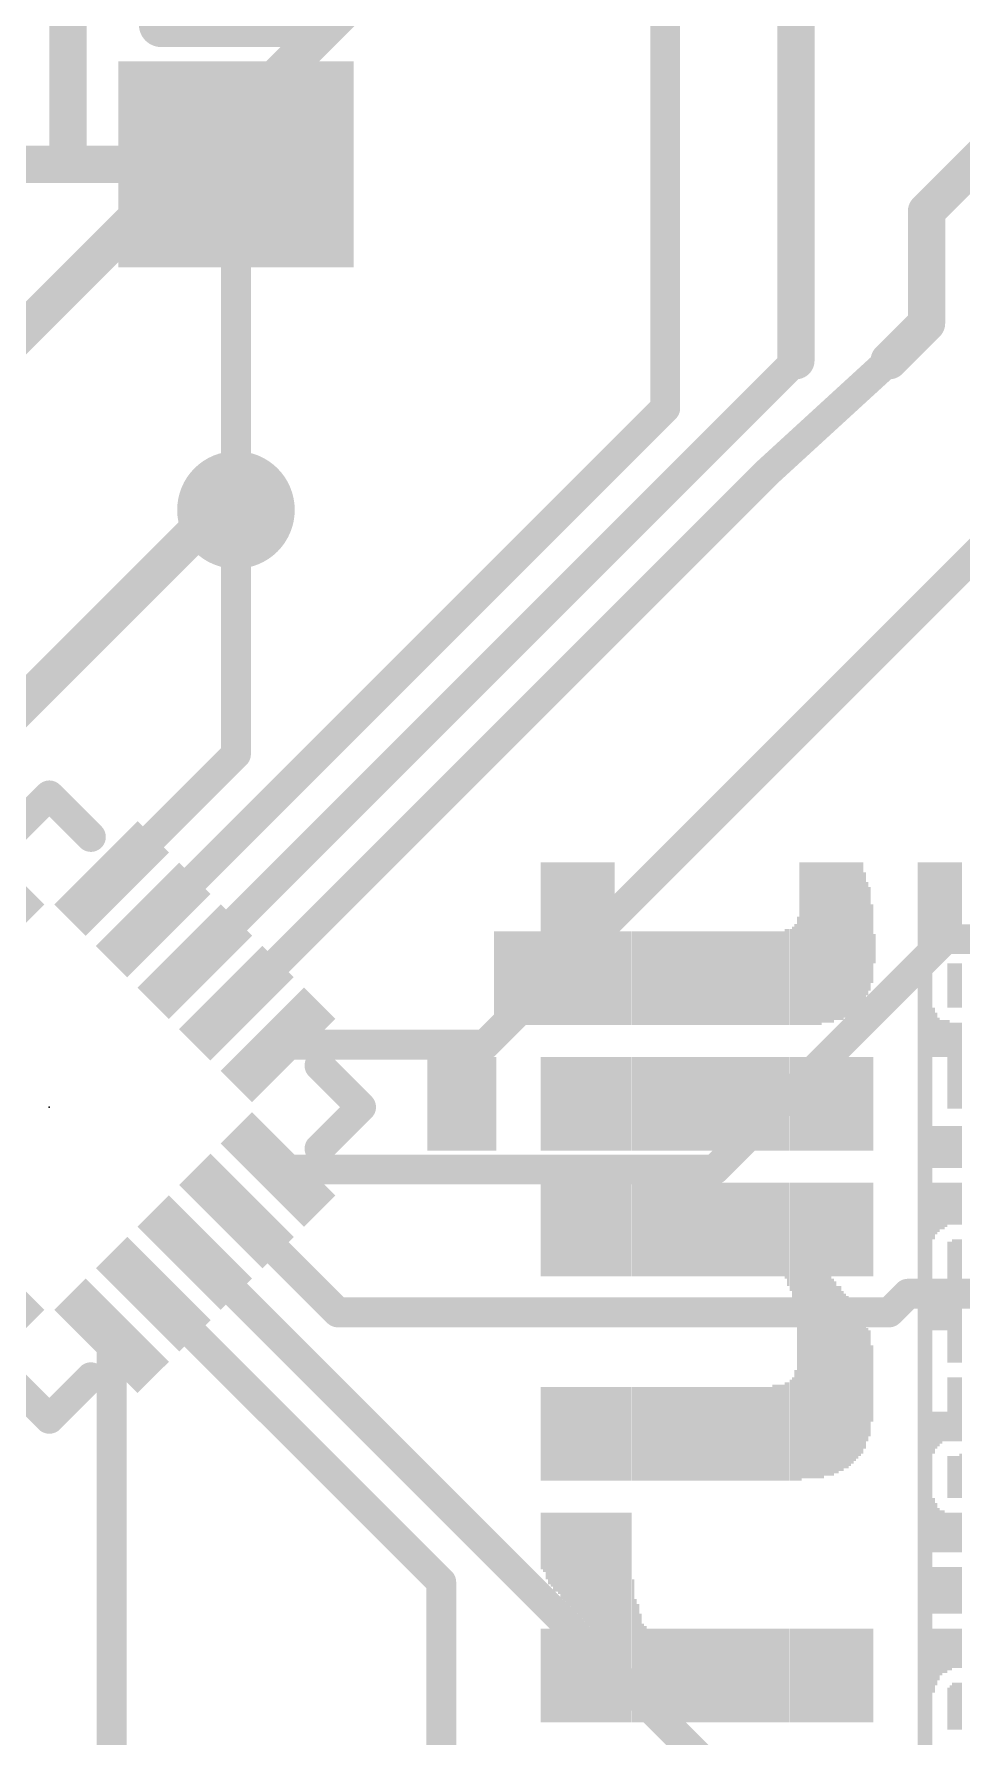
# Model space of a CAD drawing. Extents: x 0 to 68.6, y 0 to 53.3.
# Drawn here: x 7.14 to 13.45, y 22.76 to 34.35 of the extents above; entities that cross this region are included whole.
import ezdxf

# ---------------------------------------------------------------- set-up
doc = ezdxf.new("R2010")
doc.units = 0
for name, color, linetype in [('1', 12, 'CONTINUOUS'), ('16', 132, 'CONTINUOUS'), ('18', 110, 'CONTINUOUS'), ('21', 40, 'CONTINUOUS'), ('23', 53, 'CONTINUOUS'), ('29', 253, 'CONTINUOUS')]:
    doc.layers.add(name, color=color, linetype=linetype)

# ---------------------------------------------------------------- blocks, each defined once
blk = doc.blocks.new('RECT')
blk.add_solid([(-0.5, -0.5), (0.5, -0.5), (-0.5, 0.5), (0.5, 0.5)])
blk = doc.blocks.new('ROUNDV')
at = {"const_width": 0.5}
blk.add_lwpolyline([(0, -0.25, 1), (0, 0.25, 1), (0, -0.25)], format="xyb", dxfattribs=at)

msp = doc.modelspace()

# ---------------------------------------------------------------- linework, layer by layer
at = {"layer": '1'}
for points, const_width in [([(11.43, 31.8077), (11.43, 37.973)], 0.2032), ([(7.366, 37.277), (7.366, 33.467)], 0.254), ([(13.208, 33.147), (16.383, 36.322)], 0.254), ([(12.319, 32.131), (12.319, 35.179)], 0.254), ([(6.223, 33.467), (7.366, 33.467)], 0.254), ([(7.366, 33.467), (8.509, 33.467)], 0.254), ([(8.509, 33.467), (8.509, 31.115)], 0.2032), ([(13.208, 32.385), (13.208, 33.147)], 0.254), ([(12.954, 32.131), (13.208, 32.385)], 0.254), ([(8.2289, 28.0409), (12.319, 32.131)], 0.2032), ([(12.1227, 31.369), (12.954, 32.131)], 0.2032), ([(7.9461, 28.3238), (11.43, 31.8077)], 0.2032), ([(10.2033, 27.4753), (14.605, 31.877)], 0.2032), ([(8.5118, 27.7581), (12.1227, 31.369)], 0.2032), ([(8.509, 31.115), (8.509, 29.4524)], 0.2032), ([(8.509, 29.4524), (7.6633, 28.6066)], 0.2032), ([(11.7677, 26.6267), (13.335, 28.194)], 0.2032), ([(13.335, 28.194), (31.496, 28.194)], 0.2032), ([(8.7946, 27.4753), (10.2033, 27.4753)], 0.2032), ([(8.7946, 26.6267), (11.7677, 26.6267)], 0.2032), ([(8.5118, 26.3439), (9.2017, 25.654)], 0.2032), ([(8.2289, 26.0611), (12.7, 21.59)], 0.2032), ([(7.9461, 25.7782), (9.906, 23.8183)], 0.2032), ([(12.954, 25.654), (13.081, 25.781)], 0.2032), ([(13.081, 25.781), (46.736, 25.781)], 0.2032), ([(9.2017, 25.654), (12.954, 25.654)], 0.2032), ([(7.6633, 25.4954), (7.6633, 21.0387)], 0.2032), ([(9.906, 23.8183), (9.906, 21.59)], 0.2032)]:
    msp.add_lwpolyline(points, dxfattribs=dict(at, const_width=const_width))
for points, const_width in [([(7.366, 33.5305, 1), (7.366, 33.4035)], 0.127), ([(7.3025, 33.467, 1), (7.4295, 33.467)], 0.127), ([(7.366, 33.4035, 1), (7.366, 33.5305)], 0.127), ([(8.5598, 33.467, 1), (8.4582, 33.467)], 0.1016), ([(8.509, 33.4035, 1), (8.509, 33.5305)], 0.127), ([(13.2715, 33.147, 1), (13.1445, 33.147)], 0.127), ([(13.1631, 33.1919, 1), (13.2529, 33.1021)], 0.127), ([(13.1445, 32.385, 1), (13.2715, 32.385)], 0.127), ([(13.2529, 32.3401, 1), (13.1631, 32.4299)], 0.127), ([(12.3549, 32.0951, 1), (12.2831, 32.1669)], 0.1016), ([(12.9091, 32.1759, 1), (12.9989, 32.0861)], 0.127), ([(12.9883, 32.0936, 1), (12.9197, 32.1684)], 0.1016), ([(12.2555, 32.131, 1), (12.3825, 32.131)], 0.127), ([(11.4659, 31.7718, 1), (11.3941, 31.8436)], 0.1016), ([(11.3792, 31.8077, 1), (11.4808, 31.8077)], 0.1016), ([(12.0884, 31.4064, 1), (12.157, 31.3316)], 0.1016), ([(12.1586, 31.3331, 1), (12.0868, 31.4049)], 0.1016), ([(8.5598, 31.115, 1), (8.4582, 31.115)], 0.1016), ([(8.4582, 31.115, 1), (8.5598, 31.115)], 0.1016), ([(8.5449, 29.4165, 1), (8.4731, 29.4883)], 0.1016), ([(8.4582, 29.4524, 1), (8.5598, 29.4524)], 0.1016), ([(7.6273, 28.6426, 1), (7.6992, 28.5707)], 0.1016), ([(7.9102, 28.3597, 1), (7.982, 28.2879)], 0.1016), ([(13.335, 28.2448, 1), (13.335, 28.1432)], 0.1016), ([(13.3709, 28.1581, 1), (13.2991, 28.2299)], 0.1016), ([(8.193, 28.0769, 1), (8.2649, 28.005)], 0.1016), ([(8.4759, 27.794, 1), (8.5477, 27.7222)], 0.1016), ([(8.7946, 27.5261, 1), (8.7946, 27.4245)], 0.1016), ([(10.1673, 27.5112, 1), (10.2392, 27.4393)], 0.1016), ([(10.2033, 27.4245, 1), (10.2033, 27.5261)], 0.1016), ([(8.7946, 26.6775, 1), (8.7946, 26.5759)], 0.1016), ([(11.7318, 26.6627, 1), (11.8037, 26.5908)], 0.1016), ([(11.7677, 26.5759, 1), (11.7677, 26.6775)], 0.1016), ([(8.5477, 26.3798, 1), (8.4759, 26.308)], 0.1016), ([(8.2649, 26.097, 1), (8.193, 26.0251)], 0.1016), ([(7.982, 25.8141, 1), (7.9102, 25.7423)], 0.1016), ([(13.081, 25.8318, 1), (13.081, 25.7302)], 0.1016), ([(13.1169, 25.7451, 1), (13.0451, 25.8169)], 0.1016), ([(9.2017, 25.7048, 1), (9.2017, 25.6032)], 0.1016), ([(9.1658, 25.6181, 1), (9.2376, 25.6899)], 0.1016), ([(12.9181, 25.6899, 1), (12.9899, 25.6181)], 0.1016), ([(12.954, 25.6032, 1), (12.954, 25.7048)], 0.1016), ([(7.7141, 25.4954, 1), (7.6125, 25.4954)], 0.1016), ([(9.9568, 23.8183, 1), (9.8552, 23.8183)], 0.1016), ([(9.8701, 23.7824, 1), (9.9419, 23.8542)], 0.1016)]:
    msp.add_lwpolyline(points, format="xyb", dxfattribs=dict(at, const_width=const_width))
at = {"layer": '16', "const_width": 0.254}
for points in [[(9.779, 35.052), (6.223, 31.496)], [(8.382, 31.115), (4.191, 26.924)], [(8.509, 31.115), (8.382, 31.115)]]:
    msp.add_lwpolyline(points, dxfattribs=at)
at = {"layer": '16', "const_width": 0.127}
for points in [[(8.382, 31.1785, 1), (8.382, 31.0515)], [(8.4269, 31.0701, 1), (8.3371, 31.1599)], [(8.509, 31.0515, 1), (8.509, 31.1785)]]:
    msp.add_lwpolyline(points, format="xyb", dxfattribs=at)
at = {"layer": '21'}
for points, const_width in [([(8.001, 34.417), (9.017, 34.417)], 0.3048), ([(6.9562, 28.8895), (7.239, 29.1723)], 0.2032), ([(7.239, 29.1723), (7.5218, 28.8895)], 0.2032), ([(9.0775, 27.3338), (9.3603, 27.051)], 0.2032), ([(9.3603, 27.051), (9.0775, 26.7682)], 0.2032), ([(7.239, 24.9297), (6.9562, 25.2125)], 0.2032), ([(7.5218, 25.2125), (7.239, 24.9297)], 0.2032)]:
    msp.add_lwpolyline(points, dxfattribs=dict(at, const_width=const_width))
for points, const_width in [([(8.001, 34.4932, 1), (8.001, 34.3408)], 0.1524), ([(9.017, 34.3408, 1), (9.017, 34.4932)], 0.1524), ([(7.2749, 29.2082, 1), (7.2031, 29.1364)], 0.1016), ([(7.2749, 29.1364, 1), (7.2031, 29.2082)], 0.1016), ([(7.4859, 28.8536, 1), (7.5578, 28.9254)], 0.1016), ([(9.1134, 27.3698, 1), (9.0416, 27.2979)], 0.1016), ([(9.3962, 27.0151, 1), (9.3244, 27.0869)], 0.1016), ([(9.3244, 27.0151, 1), (9.3962, 27.0869)], 0.1016), ([(9.0416, 26.8041, 1), (9.1134, 26.7322)], 0.1016), ([(7.5578, 25.1766, 1), (7.4859, 25.2484)], 0.1016), ([(7.2031, 24.9656, 1), (7.2749, 24.8938)], 0.1016), ([(7.2031, 24.8938, 1), (7.2749, 24.9656)], 0.1016)]:
    msp.add_lwpolyline(points, format="xyb", dxfattribs=dict(at, const_width=const_width))
at = {"layer": '23'}
msp.add_point((7.239, 27.051), dxfattribs=at)

# ---------------------------------------------------------------- block references
at = {"layer": '1'}
for p, xscale, yscale, rotation in [((8.509, 33.467), 1.3, 1.5, 90), ((7.6633, 28.6066), 0.7, 0.2, 45), ((7.9461, 28.3238), 0.7, 0.2, 45), ((8.2289, 28.0409), 0.7, 0.2, 45), ((8.5118, 27.7581), 0.7, 0.2, 45), ((8.7946, 27.4753), 0.7, 0.2, 45), ((8.7946, 26.6267), 0.7, 0.2, 135), ((8.5118, 26.3439), 0.7, 0.2, 135), ((8.2289, 26.0611), 0.7, 0.2, 135), ((7.9461, 25.7782), 0.7, 0.2, 135), ((7.6633, 25.4954), 0.7, 0.2, 135)]:
    msp.add_blockref('RECT', p, dxfattribs=dict(at, xscale=xscale, yscale=yscale, rotation=rotation))
at = {"layer": '18', "xscale": 0.8001, "yscale": 0.8001}
msp.add_blockref('ROUNDV', (8.509, 31.115), dxfattribs=at)
msp.add_blockref('ROUNDV', (8.509, 31.115), dxfattribs=at)
at = {"layer": '21', "rotation": 90}
for p, xscale, yscale in [((10.5908, 28.1628), 1.1065, 0.0168), ((10.6075, 28.1628), 1.1065, 0.0167), ((10.6243, 28.1628), 1.1065, 0.0168), ((10.6411, 28.1628), 1.1065, 0.0168), ((10.6578, 28.1628), 1.1065, 0.0167), ((10.6746, 28.1628), 1.1065, 0.0168), ((10.6913, 28.1628), 1.1065, 0.0167), ((10.7081, 28.1628), 1.1065, 0.0168), ((10.7249, 28.1628), 1.1065, 0.0168), ((10.7416, 28.1628), 1.1065, 0.0167), ((10.7584, 28.1628), 1.1065, 0.0168), ((10.7752, 28.1628), 1.1065, 0.0168), ((10.7919, 28.1628), 1.1065, 0.0167), ((10.8087, 28.1628), 1.1065, 0.0168), ((10.8255, 28.1628), 1.1065, 0.0168), ((10.8422, 28.1628), 1.1065, 0.0167), ((10.859, 28.1628), 1.1065, 0.0168), ((10.8758, 28.1628), 1.1065, 0.0168), ((10.8925, 28.1628), 1.1065, 0.0167), ((10.9093, 28.1628), 1.1065, 0.0168), ((10.9261, 28.1628), 1.1065, 0.0167), ((10.9428, 28.1628), 1.1065, 0.0168), ((10.9596, 28.1628), 1.1065, 0.0168), ((10.9764, 28.1628), 1.1065, 0.0167), ((10.9931, 28.1628), 1.1065, 0.0168), ((11.0099, 28.1628), 1.1065, 0.0168), ((11.0267, 28.1628), 1.1065, 0.0167), ((11.0434, 28.1628), 1.1065, 0.0168), ((11.0602, 28.1628), 1.1065, 0.0168), ((11.077, 28.1628), 1.1065, 0.0167), ((12.351, 28.1628), 1.1065, 0.0168), ((12.3678, 28.1628), 1.1065, 0.0167), ((12.3845, 28.1628), 1.1065, 0.0168), ((12.4013, 28.1628), 1.1065, 0.0168), ((12.4181, 28.1628), 1.1065, 0.0167), ((12.4348, 28.1628), 1.1065, 0.0168), ((12.4516, 28.1628), 1.1065, 0.0168), ((12.4684, 28.1628), 1.1065, 0.0167), ((12.4851, 28.1628), 1.1065, 0.0168), ((12.5019, 28.1712), 1.0897, 0.0168), ((12.5187, 28.1712), 1.0897, 0.0167), ((12.5354, 28.1712), 1.0897, 0.0168), ((12.5522, 28.1712), 1.0897, 0.0168), ((12.569, 28.1712), 1.0897, 0.0167), ((12.5857, 28.1796), 1.0729, 0.0168), ((12.6025, 28.1796), 1.0729, 0.0167), ((12.6192, 28.1796), 1.0729, 0.0168), ((12.636, 28.1796), 1.0729, 0.0168), ((12.6528, 28.1879), 1.0562, 0.0167), ((12.6695, 28.1879), 1.0562, 0.0168), ((12.6863, 28.1963), 1.0394, 0.0168), ((12.7031, 28.2047), 1.0226, 0.0167), ((12.7198, 28.2047), 1.0226, 0.0168), ((12.7366, 28.2131), 1.0059, 0.0168), ((12.7534, 28.2299), 0.9723, 0.0167), ((12.7701, 28.2299), 0.9723, 0.0168), ((12.7869, 28.2131), 0.8717, 0.0167), ((13.1557, 21.717), 13.998, 0.0168), ((13.1725, 21.717), 13.998, 0.0167), ((13.1892, 21.717), 13.998, 0.0168), ((13.206, 21.717), 13.998, 0.0167), ((13.2227, 21.717), 13.998, 0.0168), ((13.2395, 21.717), 13.998, 0.0168), ((13.2563, 28.3723), 0.6874, 0.0167), ((13.273, 28.3891), 0.6538, 0.0168), ((13.2898, 28.4059), 0.6203, 0.0168), ((13.3066, 28.4059), 0.6203, 0.0167), ((13.3233, 28.4143), 0.6035, 0.0168), ((13.3401, 28.4143), 0.6035, 0.0168), ((13.3569, 28.4226), 0.5868, 0.0167), ((13.3736, 28.4226), 0.5868, 0.0168), ((13.3904, 28.4226), 0.5868, 0.0168), ((13.4072, 28.4226), 0.5868, 0.0167), ((13.4239, 28.4226), 0.5868, 0.0168), ((13.4406, 28.4226), 0.5868, 0.0167), ((12.8036, 28.1963), 0.7712, 0.0168), ((12.8204, 28.1963), 0.7041, 0.0168), ((12.8372, 28.1628), 0.5365, 0.0167), ((12.3007, 27.9448), 0.6706, 0.0168), ((12.3175, 27.9532), 0.6874, 0.0168), ((12.3343, 27.9784), 0.7377, 0.0167), ((10.2722, 27.9281), 0.6371, 0.0167), ((10.289, 27.9281), 0.6371, 0.0168), ((10.3058, 27.9281), 0.6371, 0.0168), ((10.3225, 27.9281), 0.6371, 0.0167), ((10.3393, 27.9281), 0.6371, 0.0168), ((10.3561, 27.9281), 0.6371, 0.0168), ((10.3728, 27.9281), 0.6371, 0.0167), ((10.3896, 27.9281), 0.6371, 0.0168), ((10.4064, 27.9281), 0.6371, 0.0168), ((10.4231, 27.9281), 0.6371, 0.0167), ((10.4399, 27.9281), 0.6371, 0.0168), ((10.4567, 27.9281), 0.6371, 0.0168), ((10.4734, 27.9281), 0.6371, 0.0167), ((10.4902, 27.9281), 0.6371, 0.0168), ((10.5069, 27.9281), 0.6371, 0.0167), ((10.5237, 27.9281), 0.6371, 0.0168), ((10.5405, 27.9281), 0.6371, 0.0168), ((10.5572, 27.9281), 0.6371, 0.0167), ((10.574, 27.9281), 0.6371, 0.0168), ((11.0937, 27.9281), 0.6371, 0.0168), ((11.1105, 27.9281), 0.6371, 0.0167), ((11.1272, 27.9281), 0.6371, 0.0168), ((11.144, 27.9281), 0.6371, 0.0168), ((11.1608, 27.9281), 0.6371, 0.0167), ((11.1775, 27.9281), 0.6371, 0.0168), ((11.1943, 27.9281), 0.6371, 0.0168), ((11.2111, 27.9281), 0.6371, 0.0167), ((11.2278, 27.9281), 0.6371, 0.0168), ((11.2446, 27.9281), 0.6371, 0.0168), ((11.2614, 27.9281), 0.6371, 0.0167), ((11.2781, 27.9281), 0.6371, 0.0168), ((11.2949, 27.9281), 0.6371, 0.0168), ((11.3117, 27.9281), 0.6371, 0.0167), ((11.3284, 27.9281), 0.6371, 0.0168), ((11.3452, 27.9281), 0.6371, 0.0167), ((11.3619, 27.9281), 0.6371, 0.0168), ((11.3787, 27.9281), 0.6371, 0.0168), ((11.3955, 27.9281), 0.6371, 0.0167), ((11.4122, 27.9281), 0.6371, 0.0168), ((11.429, 27.9281), 0.6371, 0.0168), ((11.4458, 27.9281), 0.6371, 0.0167), ((11.4625, 27.9281), 0.6371, 0.0168), ((11.4793, 27.9281), 0.6371, 0.0168), ((11.4961, 27.9281), 0.6371, 0.0167), ((11.5128, 27.9281), 0.6371, 0.0168), ((11.5296, 27.9281), 0.6371, 0.0167), ((11.5463, 27.9281), 0.6371, 0.0168), ((11.5631, 27.9281), 0.6371, 0.0168), ((11.5799, 27.9281), 0.6371, 0.0167), ((11.5966, 27.9281), 0.6371, 0.0168), ((11.6134, 27.9281), 0.6371, 0.0168), ((11.6302, 27.9281), 0.6371, 0.0167), ((11.6469, 27.9281), 0.6371, 0.0168), ((11.6637, 27.9281), 0.6371, 0.0168), ((11.6805, 27.9281), 0.6371, 0.0167), ((11.6972, 27.9281), 0.6371, 0.0168), ((11.714, 27.9281), 0.6371, 0.0168), ((11.7308, 27.9281), 0.6371, 0.0167), ((11.7475, 27.9281), 0.6371, 0.0168), ((11.7643, 27.9281), 0.6371, 0.0167), ((11.781, 27.9281), 0.6371, 0.0168), ((11.7978, 27.9281), 0.6371, 0.0168), ((11.8146, 27.9281), 0.6371, 0.0167), ((11.8313, 27.9281), 0.6371, 0.0168), ((11.8481, 27.9281), 0.6371, 0.0168), ((11.8649, 27.9281), 0.6371, 0.0167), ((11.8816, 27.9281), 0.6371, 0.0168), ((11.8984, 27.9281), 0.6371, 0.0168), ((11.9152, 27.9281), 0.6371, 0.0167), ((11.9319, 27.9281), 0.6371, 0.0168), ((11.9487, 27.9281), 0.6371, 0.0167), ((11.9654, 27.9281), 0.6371, 0.0168), ((11.9822, 27.9281), 0.6371, 0.0168), ((11.999, 27.9281), 0.6371, 0.0167), ((12.0157, 27.9281), 0.6371, 0.0168), ((12.0325, 27.9281), 0.6371, 0.0168), ((12.0493, 27.9281), 0.6371, 0.0167), ((12.066, 27.9281), 0.6371, 0.0168), ((12.0828, 27.9281), 0.6371, 0.0168), ((12.0996, 27.9281), 0.6371, 0.0167), ((12.1163, 27.9281), 0.6371, 0.0168), ((12.1331, 27.9281), 0.6371, 0.0168), ((12.1499, 27.9281), 0.6371, 0.0167), ((12.1666, 27.9281), 0.6371, 0.0168), ((12.1834, 27.9281), 0.6371, 0.0167), ((12.2001, 27.9281), 0.6371, 0.0168), ((12.2169, 27.9281), 0.6371, 0.0168), ((12.2337, 27.9281), 0.6371, 0.0167), ((12.2504, 27.9364), 0.6538, 0.0168), ((12.2672, 27.9364), 0.6538, 0.0168), ((12.284, 27.9364), 0.6538, 0.0167), ((12.8539, 28.1292), 0.2012, 0.0168), ((13.3569, 27.8778), 0.3017, 0.0167), ((13.3736, 27.8778), 0.3017, 0.0168), ((13.3904, 27.8778), 0.3017, 0.0168), ((13.4072, 27.8778), 0.3017, 0.0167), ((13.4239, 27.8778), 0.3017, 0.0168), ((13.4406, 27.8778), 0.3017, 0.0167), ((13.2563, 27.5593), 0.3353, 0.0167), ((13.273, 27.5425), 0.3018, 0.0168), ((13.2898, 27.5257), 0.2682, 0.0168), ((13.3066, 27.5174), 0.2515, 0.0167), ((13.3233, 27.5174), 0.2515, 0.0168), ((13.3401, 27.5174), 0.2515, 0.0168), ((13.3569, 27.3414), 0.6035, 0.0167), ((13.3736, 27.333), 0.5867, 0.0168), ((13.3904, 27.333), 0.5867, 0.0168), ((13.4072, 27.333), 0.5867, 0.0167), ((13.4239, 27.333), 0.5867, 0.0168), ((13.4406, 27.333), 0.5867, 0.0167), ((9.8197, 27.0731), 0.637, 0.0167), ((9.8364, 27.0731), 0.637, 0.0168), ((9.8532, 27.0731), 0.637, 0.0167), ((9.8699, 27.0731), 0.637, 0.0168), ((9.8867, 27.0731), 0.637, 0.0168), ((9.9035, 27.0731), 0.637, 0.0167), ((9.9202, 27.0731), 0.637, 0.0168), ((9.937, 27.0731), 0.637, 0.0168), ((9.9538, 27.0731), 0.637, 0.0167), ((9.9705, 27.0731), 0.637, 0.0168), ((9.9873, 27.0731), 0.637, 0.0168), ((10.0041, 27.0731), 0.637, 0.0167), ((10.0208, 27.0731), 0.637, 0.0168), ((10.0376, 27.0731), 0.637, 0.0168), ((10.0544, 27.0731), 0.637, 0.0167), ((10.0711, 27.0731), 0.637, 0.0168), ((10.0879, 27.0731), 0.637, 0.0167), ((10.1046, 27.0731), 0.637, 0.0168), ((10.1214, 27.0731), 0.637, 0.0168), ((10.1382, 27.0731), 0.637, 0.0167), ((10.1549, 27.0731), 0.637, 0.0168), ((10.1717, 27.0731), 0.637, 0.0168), ((10.1885, 27.0731), 0.637, 0.0167), ((10.2052, 27.0731), 0.637, 0.0168), ((10.222, 27.0731), 0.637, 0.0168), ((10.2388, 27.0731), 0.637, 0.0167), ((10.2555, 27.0731), 0.637, 0.0168), ((10.2722, 27.0731), 0.637, 0.0167), ((10.5908, 27.0731), 0.637, 0.0168), ((10.6075, 27.0731), 0.637, 0.0167), ((10.6243, 27.0731), 0.637, 0.0168), ((10.6411, 27.0731), 0.637, 0.0168), ((10.6578, 27.0731), 0.637, 0.0167), ((10.6746, 27.0731), 0.637, 0.0168), ((10.6913, 27.0731), 0.637, 0.0167), ((10.7081, 27.0731), 0.637, 0.0168), ((10.7249, 27.0731), 0.637, 0.0168), ((10.7416, 27.0731), 0.637, 0.0167), ((10.7584, 27.0731), 0.637, 0.0168), ((10.7752, 27.0731), 0.637, 0.0168), ((10.7919, 27.0731), 0.637, 0.0167), ((10.8087, 27.0731), 0.637, 0.0168), ((10.8255, 27.0731), 0.637, 0.0168), ((10.8422, 27.0731), 0.637, 0.0167), ((10.859, 27.0731), 0.637, 0.0168), ((10.8758, 27.0731), 0.637, 0.0168), ((10.8925, 27.0731), 0.637, 0.0167), ((10.9093, 27.0731), 0.637, 0.0168), ((10.9261, 27.0731), 0.637, 0.0167), ((10.9428, 27.0731), 0.637, 0.0168), ((10.9596, 27.0731), 0.637, 0.0168), ((10.9764, 27.0731), 0.637, 0.0167), ((10.9931, 27.0731), 0.637, 0.0168), ((11.0099, 27.0731), 0.637, 0.0168), ((11.0267, 27.0731), 0.637, 0.0167), ((11.0434, 27.0731), 0.637, 0.0168), ((11.0602, 27.0731), 0.637, 0.0168), ((11.077, 27.0731), 0.637, 0.0167), ((11.0937, 27.0731), 0.637, 0.0168), ((11.1105, 27.0731), 0.637, 0.0167), ((11.1272, 27.0731), 0.637, 0.0168), ((11.144, 27.0731), 0.637, 0.0168), ((11.1608, 27.0731), 0.637, 0.0167), ((11.1775, 27.0731), 0.637, 0.0168), ((11.1943, 27.0731), 0.637, 0.0168), ((11.2111, 27.0731), 0.637, 0.0167), ((11.2278, 27.0731), 0.637, 0.0168), ((11.2446, 27.0731), 0.637, 0.0168), ((11.2614, 27.0731), 0.637, 0.0167), ((11.2781, 27.0731), 0.637, 0.0168), ((11.2949, 27.0731), 0.637, 0.0168), ((11.3117, 27.0731), 0.637, 0.0167), ((11.3284, 27.0731), 0.637, 0.0168), ((11.3452, 27.0731), 0.637, 0.0167), ((11.3619, 27.0731), 0.637, 0.0168), ((11.3787, 27.0731), 0.637, 0.0168), ((11.3955, 27.0731), 0.637, 0.0167), ((11.4122, 27.0731), 0.637, 0.0168), ((11.429, 27.0731), 0.637, 0.0168), ((11.4458, 27.0731), 0.637, 0.0167), ((11.4625, 27.0731), 0.637, 0.0168), ((11.4793, 27.0731), 0.637, 0.0168), ((11.4961, 27.0731), 0.637, 0.0167), ((11.5128, 27.0731), 0.637, 0.0168), ((11.5296, 27.0731), 0.637, 0.0167), ((11.5463, 27.0731), 0.637, 0.0168), ((11.5631, 27.0731), 0.637, 0.0168), ((11.5799, 27.0731), 0.637, 0.0167), ((11.5966, 27.0731), 0.637, 0.0168), ((11.6134, 27.0731), 0.637, 0.0168), ((11.6302, 27.0731), 0.637, 0.0167), ((11.6469, 27.0731), 0.637, 0.0168), ((11.6637, 27.0731), 0.637, 0.0168), ((11.6805, 27.0731), 0.637, 0.0167), ((11.6972, 27.0731), 0.637, 0.0168), ((11.714, 27.0731), 0.637, 0.0168), ((11.7308, 27.0731), 0.637, 0.0167), ((11.7475, 27.0731), 0.637, 0.0168), ((11.7643, 27.0731), 0.637, 0.0167), ((11.781, 27.0731), 0.637, 0.0168), ((11.7978, 27.0731), 0.637, 0.0168), ((11.8146, 27.0731), 0.637, 0.0167), ((11.8313, 27.0731), 0.637, 0.0168), ((11.8481, 27.0731), 0.637, 0.0168), ((11.8649, 27.0731), 0.637, 0.0167), ((11.8816, 27.0731), 0.637, 0.0168), ((11.8984, 27.0731), 0.637, 0.0168), ((11.9152, 27.0731), 0.637, 0.0167), ((11.9319, 27.0731), 0.637, 0.0168), ((11.9487, 27.0731), 0.637, 0.0167), ((11.9654, 27.0731), 0.637, 0.0168), ((11.9822, 27.0731), 0.637, 0.0168), ((11.999, 27.0731), 0.637, 0.0167), ((12.0157, 27.0731), 0.637, 0.0168), ((12.0325, 27.0731), 0.637, 0.0168), ((12.0493, 27.0731), 0.637, 0.0167), ((12.066, 27.0731), 0.637, 0.0168), ((12.0828, 27.0731), 0.637, 0.0168), ((12.0996, 27.0731), 0.637, 0.0167), ((12.1163, 27.0731), 0.637, 0.0168), ((12.1331, 27.0731), 0.637, 0.0168), ((12.1499, 27.0731), 0.637, 0.0167), ((12.1666, 27.0731), 0.637, 0.0168), ((12.1834, 27.0731), 0.637, 0.0167), ((12.2001, 27.0731), 0.637, 0.0168), ((12.2169, 27.0731), 0.637, 0.0168), ((12.2337, 27.0731), 0.637, 0.0167), ((12.2504, 27.0731), 0.637, 0.0168), ((12.2672, 27.0731), 0.637, 0.0168), ((12.284, 27.0731), 0.637, 0.0167), ((12.3007, 27.0731), 0.637, 0.0168), ((12.3175, 27.0731), 0.637, 0.0168), ((12.3343, 27.0731), 0.637, 0.0167), ((12.351, 27.0731), 0.637, 0.0168), ((12.3678, 27.0731), 0.637, 0.0167), ((12.3845, 27.0731), 0.637, 0.0168), ((12.4013, 27.0731), 0.637, 0.0168), ((12.4181, 27.0731), 0.637, 0.0167), ((12.4348, 27.0731), 0.637, 0.0168), ((12.4516, 27.0731), 0.637, 0.0168), ((12.4684, 27.0731), 0.637, 0.0167), ((12.4851, 27.0731), 0.637, 0.0168), ((12.5019, 27.0731), 0.637, 0.0168), ((12.5187, 27.0731), 0.637, 0.0167), ((12.5354, 27.0731), 0.637, 0.0168), ((12.5522, 27.0731), 0.637, 0.0168), ((12.569, 27.0731), 0.637, 0.0167), ((12.5857, 27.0731), 0.637, 0.0168), ((12.6025, 27.0731), 0.637, 0.0167), ((12.6192, 27.0731), 0.637, 0.0168), ((12.636, 27.0731), 0.637, 0.0168), ((12.6528, 27.0731), 0.637, 0.0167), ((12.6695, 27.0731), 0.637, 0.0168), ((12.6863, 27.0731), 0.637, 0.0168), ((12.7031, 27.0731), 0.637, 0.0167), ((12.7198, 27.0731), 0.637, 0.0168), ((12.7366, 27.0731), 0.637, 0.0168), ((12.7534, 27.0731), 0.637, 0.0167), ((12.7701, 27.0731), 0.637, 0.0168), ((12.7869, 27.0731), 0.637, 0.0167), ((12.8036, 27.0731), 0.637, 0.0168), ((12.8204, 27.0731), 0.637, 0.0168), ((12.8372, 27.0731), 0.637, 0.0167), ((13.2563, 26.7797), 0.285, 0.0167), ((13.273, 26.7797), 0.285, 0.0168), ((13.2898, 26.7797), 0.285, 0.0168), ((13.3066, 26.7797), 0.285, 0.0167), ((13.3233, 26.7797), 0.285, 0.0168), ((13.3401, 26.7797), 0.285, 0.0168), ((13.3569, 26.7797), 0.285, 0.0167), ((13.3736, 26.7797), 0.285, 0.0168), ((13.3904, 26.7797), 0.285, 0.0168), ((13.4072, 26.7797), 0.285, 0.0167), ((13.4239, 26.7797), 0.285, 0.0168), ((13.4406, 26.7797), 0.285, 0.0167), ((10.5908, 26.2182), 0.6371, 0.0168), ((10.6075, 26.2182), 0.6371, 0.0167), ((10.6243, 26.2182), 0.6371, 0.0168), ((10.6411, 26.2182), 0.6371, 0.0168), ((10.6578, 26.2182), 0.6371, 0.0167), ((10.6746, 26.2182), 0.6371, 0.0168), ((10.6913, 26.2182), 0.6371, 0.0167), ((10.7081, 26.2182), 0.6371, 0.0168), ((10.7249, 26.2182), 0.6371, 0.0168), ((10.7416, 26.2182), 0.6371, 0.0167), ((10.7584, 26.2182), 0.6371, 0.0168), ((10.7752, 26.2182), 0.6371, 0.0168), ((10.7919, 26.2182), 0.6371, 0.0167), ((10.8087, 26.2182), 0.6371, 0.0168), ((10.8255, 26.2182), 0.6371, 0.0168), ((10.8422, 26.2182), 0.6371, 0.0167), ((10.859, 26.2182), 0.6371, 0.0168), ((10.8758, 26.2182), 0.6371, 0.0168), ((10.8925, 26.2182), 0.6371, 0.0167), ((10.9093, 26.2182), 0.6371, 0.0168), ((10.9261, 26.2182), 0.6371, 0.0167), ((10.9428, 26.2182), 0.6371, 0.0168), ((10.9596, 26.2182), 0.6371, 0.0168), ((10.9764, 26.2182), 0.6371, 0.0167), ((10.9931, 26.2182), 0.6371, 0.0168), ((11.0099, 26.2182), 0.6371, 0.0168), ((11.0267, 26.2182), 0.6371, 0.0167), ((11.0434, 26.2182), 0.6371, 0.0168), ((11.0602, 26.2182), 0.6371, 0.0168), ((11.077, 26.2182), 0.6371, 0.0167), ((11.0937, 26.2182), 0.6371, 0.0168), ((11.1105, 26.2182), 0.6371, 0.0167), ((11.1272, 26.2182), 0.6371, 0.0168), ((11.144, 26.2182), 0.6371, 0.0168), ((11.1608, 26.2182), 0.6371, 0.0167), ((11.1775, 26.2182), 0.6371, 0.0168), ((11.1943, 26.2182), 0.6371, 0.0168), ((11.2111, 26.2182), 0.6371, 0.0167), ((11.2278, 26.2182), 0.6371, 0.0168), ((11.2446, 26.2182), 0.6371, 0.0168), ((11.2614, 26.2182), 0.6371, 0.0167), ((11.2781, 26.2182), 0.6371, 0.0168), ((11.2949, 26.2182), 0.6371, 0.0168), ((11.3117, 26.2182), 0.6371, 0.0167), ((11.3284, 26.2182), 0.6371, 0.0168), ((11.3452, 26.2182), 0.6371, 0.0167), ((11.3619, 26.2182), 0.6371, 0.0168), ((11.3787, 26.2182), 0.6371, 0.0168), ((11.3955, 26.2182), 0.6371, 0.0167), ((11.4122, 26.2182), 0.6371, 0.0168), ((11.429, 26.2182), 0.6371, 0.0168), ((11.4458, 26.2182), 0.6371, 0.0167), ((11.4625, 26.2182), 0.6371, 0.0168), ((11.4793, 26.2182), 0.6371, 0.0168), ((11.4961, 26.2182), 0.6371, 0.0167), ((11.5128, 26.2182), 0.6371, 0.0168), ((11.5296, 26.2182), 0.6371, 0.0167), ((11.5463, 26.2182), 0.6371, 0.0168), ((11.5631, 26.2182), 0.6371, 0.0168), ((11.5799, 26.2182), 0.6371, 0.0167), ((11.5966, 26.2182), 0.6371, 0.0168), ((11.6134, 26.2182), 0.6371, 0.0168), ((11.6302, 26.2182), 0.6371, 0.0167), ((11.6469, 26.2182), 0.6371, 0.0168), ((11.6637, 26.2182), 0.6371, 0.0168), ((11.6805, 26.2182), 0.6371, 0.0167), ((11.6972, 26.2182), 0.6371, 0.0168), ((11.714, 26.2182), 0.6371, 0.0168), ((11.7308, 26.2182), 0.6371, 0.0167), ((11.7475, 26.2182), 0.6371, 0.0168), ((11.7643, 26.2182), 0.6371, 0.0167), ((11.781, 26.2182), 0.6371, 0.0168), ((11.7978, 26.2182), 0.6371, 0.0168), ((11.8146, 26.2182), 0.6371, 0.0167), ((11.8313, 26.2182), 0.6371, 0.0168), ((11.8481, 26.2182), 0.6371, 0.0168), ((11.8649, 26.2182), 0.6371, 0.0167), ((11.8816, 26.2182), 0.6371, 0.0168), ((11.8984, 26.2182), 0.6371, 0.0168), ((11.9152, 26.2182), 0.6371, 0.0167), ((11.9319, 26.2182), 0.6371, 0.0168), ((11.9487, 26.2182), 0.6371, 0.0167), ((11.9654, 26.2182), 0.6371, 0.0168), ((11.9822, 26.2182), 0.6371, 0.0168), ((11.999, 26.2182), 0.6371, 0.0167), ((12.0157, 26.2182), 0.6371, 0.0168), ((12.0325, 26.2182), 0.6371, 0.0168), ((12.0493, 26.2182), 0.6371, 0.0167), ((12.066, 26.2182), 0.6371, 0.0168), ((12.0828, 26.2182), 0.6371, 0.0168), ((12.0996, 26.2182), 0.6371, 0.0167), ((12.1163, 26.2182), 0.6371, 0.0168), ((12.1331, 26.2182), 0.6371, 0.0168), ((12.1499, 26.2182), 0.6371, 0.0167), ((12.1666, 26.2182), 0.6371, 0.0168), ((12.1834, 26.2182), 0.6371, 0.0167), ((12.2001, 26.2182), 0.6371, 0.0168), ((12.2169, 26.2182), 0.6371, 0.0168), ((12.2337, 26.2182), 0.6371, 0.0167), ((12.2504, 26.2098), 0.6538, 0.0168), ((12.2672, 26.1847), 0.7041, 0.0168), ((12.284, 26.1679), 0.7377, 0.0167), ((12.3007, 26.1344), 0.8047, 0.0168), ((12.3175, 26.1008), 0.8718, 0.0168), ((12.3343, 25.5225), 2.0285, 0.0167), ((12.351, 25.5225), 2.0285, 0.0168), ((12.3678, 25.5309), 2.0117, 0.0167), ((12.3845, 25.5309), 2.0117, 0.0168), ((12.4013, 25.5309), 2.0117, 0.0168), ((12.4181, 25.5309), 2.0117, 0.0167), ((12.4348, 25.5309), 2.0117, 0.0168), ((12.4516, 25.5309), 2.0117, 0.0168), ((12.4684, 25.5309), 2.0117, 0.0167), ((12.4851, 25.5309), 2.0117, 0.0168), ((12.5019, 25.5309), 2.0117, 0.0168), ((12.5187, 25.5392), 1.995, 0.0167), ((12.5354, 25.5392), 1.995, 0.0168), ((12.5522, 25.5392), 1.995, 0.0168), ((12.569, 26.2182), 0.6371, 0.0167), ((12.5857, 26.2182), 0.6371, 0.0168), ((12.6025, 26.2182), 0.6371, 0.0167), ((12.6192, 26.2182), 0.6371, 0.0168), ((12.636, 26.2182), 0.6371, 0.0168), ((12.6528, 26.2182), 0.6371, 0.0167), ((12.6695, 26.2182), 0.6371, 0.0168), ((12.6863, 26.2182), 0.6371, 0.0168), ((12.7031, 26.2182), 0.6371, 0.0167), ((12.7198, 26.2182), 0.6371, 0.0168), ((12.7366, 26.2182), 0.6371, 0.0168), ((12.7534, 26.2182), 0.6371, 0.0167), ((12.7701, 26.2182), 0.6371, 0.0168), ((12.7869, 26.2182), 0.6371, 0.0167), ((12.8036, 26.2182), 0.6371, 0.0168), ((12.8204, 26.2182), 0.6371, 0.0168), ((12.8372, 26.2182), 0.6371, 0.0167), ((13.2563, 26.3439), 0.3856, 0.0167), ((13.273, 26.3606), 0.3521, 0.0168), ((13.2898, 26.3691), 0.3353, 0.0168), ((13.3066, 26.3774), 0.3186, 0.0167), ((13.3233, 26.3774), 0.3186, 0.0168), ((13.3401, 26.3858), 0.3018, 0.0168), ((13.3569, 26.3942), 0.285, 0.0167), ((13.3736, 26.3942), 0.285, 0.0168), ((13.3904, 26.3942), 0.285, 0.0168), ((13.4072, 26.3942), 0.285, 0.0167), ((13.4239, 26.3942), 0.285, 0.0168), ((13.4406, 26.3942), 0.285, 0.0167), ((13.3569, 25.9835), 0.3017, 0.0167), ((13.3736, 25.9835), 0.3017, 0.0168), ((13.3904, 25.9919), 0.3185, 0.0168), ((13.4072, 25.9919), 0.3185, 0.0167), ((13.4239, 25.9919), 0.3185, 0.0168), ((13.4406, 25.9919), 0.3185, 0.0167), ((12.569, 25.2123), 1.3412, 0.0167), ((12.5857, 25.2123), 1.3076, 0.0168), ((12.6025, 25.1956), 1.2741, 0.0167), ((12.6192, 25.204), 1.2573, 0.0168), ((12.636, 25.1872), 1.2237, 0.0168), ((12.6528, 25.1872), 1.1903, 0.0167), ((12.6695, 25.1788), 1.1735, 0.0168), ((12.6863, 25.1704), 1.1232, 0.0168), ((13.2563, 25.6314), 0.2012, 0.0167), ((13.273, 25.6314), 0.2012, 0.0168), ((13.2898, 25.6314), 0.2012, 0.0168), ((13.3066, 25.6314), 0.2012, 0.0167), ((13.3233, 25.6314), 0.2012, 0.0168), ((13.3401, 25.6314), 0.2012, 0.0168), ((13.3569, 25.5225), 0.4191, 0.0167), ((13.3736, 25.5225), 0.4191, 0.0168), ((13.3904, 25.5225), 0.4191, 0.0168), ((13.4072, 25.5225), 0.4191, 0.0167), ((13.4239, 25.5225), 0.4191, 0.0168), ((13.4406, 25.5225), 0.4191, 0.0167), ((12.7031, 25.1704), 1.0896, 0.0167), ((12.7198, 25.1704), 1.0562, 0.0168), ((12.7366, 25.1704), 1.0226, 0.0168), ((12.7534, 25.162), 0.9724, 0.0167), ((12.7701, 25.162), 0.9388, 0.0168), ((12.7869, 25.162), 0.8718, 0.0167), ((12.8036, 25.162), 0.7712, 0.0168), ((12.8204, 25.1704), 0.7208, 0.0168), ((12.8372, 25.1704), 0.5197, 0.0167), ((12.1666, 24.8351), 0.6538, 0.0168), ((12.1834, 24.8351), 0.6538, 0.0167), ((12.2001, 24.8351), 0.6538, 0.0168), ((12.2169, 24.8351), 0.6538, 0.0168), ((12.2337, 24.8351), 0.6538, 0.0167), ((12.2504, 24.8435), 0.6706, 0.0168), ((12.2672, 24.8435), 0.6706, 0.0168), ((12.284, 24.8519), 0.6873, 0.0167), ((12.3007, 24.8603), 0.7041, 0.0168), ((12.3175, 24.8854), 0.7544, 0.0168), ((13.3569, 24.9944), 0.4359, 0.0167), ((13.3736, 24.9944), 0.4359, 0.0168), ((13.3904, 24.9944), 0.4359, 0.0168), ((13.4072, 24.9944), 0.4359, 0.0167), ((13.4239, 24.9944), 0.4359, 0.0168), ((13.4406, 24.9944), 0.4359, 0.0167), ((10.5908, 24.8267), 0.637, 0.0168), ((10.6075, 24.8267), 0.637, 0.0167), ((10.6243, 24.8267), 0.637, 0.0168), ((10.6411, 24.8267), 0.637, 0.0168), ((10.6578, 24.8267), 0.637, 0.0167), ((10.6746, 24.8267), 0.637, 0.0168), ((10.6913, 24.8267), 0.637, 0.0167), ((10.7081, 24.8267), 0.637, 0.0168), ((10.7249, 24.8267), 0.637, 0.0168), ((10.7416, 24.8267), 0.637, 0.0167), ((10.7584, 24.8267), 0.637, 0.0168), ((10.7752, 24.8267), 0.637, 0.0168), ((10.7919, 24.8267), 0.637, 0.0167), ((10.8087, 24.8267), 0.637, 0.0168), ((10.8255, 24.8267), 0.637, 0.0168), ((10.8422, 24.8267), 0.637, 0.0167), ((10.859, 24.8267), 0.637, 0.0168), ((10.8758, 24.8267), 0.637, 0.0168), ((10.8925, 24.8267), 0.637, 0.0167), ((10.9093, 24.8267), 0.637, 0.0168), ((10.9261, 24.8267), 0.637, 0.0167), ((10.9428, 24.8267), 0.637, 0.0168), ((10.9596, 24.8267), 0.637, 0.0168), ((10.9764, 24.8267), 0.637, 0.0167), ((10.9931, 24.8267), 0.637, 0.0168), ((11.0099, 24.8267), 0.637, 0.0168), ((11.0267, 24.8267), 0.637, 0.0167), ((11.0434, 24.8267), 0.637, 0.0168), ((11.0602, 24.8267), 0.637, 0.0168), ((11.077, 24.8267), 0.637, 0.0167), ((11.0937, 24.8267), 0.637, 0.0168), ((11.1105, 24.8267), 0.637, 0.0167), ((11.1272, 24.8267), 0.637, 0.0168), ((11.144, 24.8267), 0.637, 0.0168), ((11.1608, 24.8267), 0.637, 0.0167), ((11.1775, 24.8267), 0.637, 0.0168), ((11.1943, 24.8267), 0.637, 0.0168), ((11.2111, 24.8267), 0.637, 0.0167), ((11.2278, 24.8267), 0.637, 0.0168), ((11.2446, 24.8267), 0.637, 0.0168), ((11.2614, 24.8267), 0.637, 0.0167), ((11.2781, 24.8267), 0.637, 0.0168), ((11.2949, 24.8267), 0.637, 0.0168), ((11.3117, 24.8267), 0.637, 0.0167), ((11.3284, 24.8267), 0.637, 0.0168), ((11.3452, 24.8267), 0.637, 0.0167), ((11.3619, 24.8267), 0.637, 0.0168), ((11.3787, 24.8267), 0.637, 0.0168), ((11.3955, 24.8267), 0.637, 0.0167), ((11.4122, 24.8267), 0.637, 0.0168), ((11.429, 24.8267), 0.637, 0.0168), ((11.4458, 24.8267), 0.637, 0.0167), ((11.4625, 24.8267), 0.637, 0.0168), ((11.4793, 24.8267), 0.637, 0.0168), ((11.4961, 24.8267), 0.637, 0.0167), ((11.5128, 24.8267), 0.637, 0.0168), ((11.5296, 24.8267), 0.637, 0.0167), ((11.5463, 24.8267), 0.637, 0.0168), ((11.5631, 24.8267), 0.637, 0.0168), ((11.5799, 24.8267), 0.637, 0.0167), ((11.5966, 24.8267), 0.637, 0.0168), ((11.6134, 24.8267), 0.637, 0.0168), ((11.6302, 24.8267), 0.637, 0.0167), ((11.6469, 24.8267), 0.637, 0.0168), ((11.6637, 24.8267), 0.637, 0.0168), ((11.6805, 24.8267), 0.637, 0.0167), ((11.6972, 24.8267), 0.637, 0.0168), ((11.714, 24.8267), 0.637, 0.0168), ((11.7308, 24.8267), 0.637, 0.0167), ((11.7475, 24.8267), 0.637, 0.0168), ((11.7643, 24.8267), 0.637, 0.0167), ((11.781, 24.8267), 0.637, 0.0168), ((11.7978, 24.8267), 0.637, 0.0168), ((11.8146, 24.8267), 0.637, 0.0167), ((11.8313, 24.8267), 0.637, 0.0168), ((11.8481, 24.8267), 0.637, 0.0168), ((11.8649, 24.8267), 0.637, 0.0167), ((11.8816, 24.8267), 0.637, 0.0168), ((11.8984, 24.8267), 0.637, 0.0168), ((11.9152, 24.8267), 0.637, 0.0167), ((11.9319, 24.8267), 0.637, 0.0168), ((11.9487, 24.8267), 0.637, 0.0167), ((11.9654, 24.8267), 0.637, 0.0168), ((11.9822, 24.8267), 0.637, 0.0168), ((11.999, 24.8267), 0.637, 0.0167), ((12.0157, 24.8267), 0.637, 0.0168), ((12.0325, 24.8267), 0.637, 0.0168), ((12.0493, 24.8267), 0.637, 0.0167), ((12.066, 24.8267), 0.637, 0.0168), ((12.0828, 24.8267), 0.637, 0.0168), ((12.0996, 24.8267), 0.637, 0.0167), ((12.1163, 24.8267), 0.637, 0.0168), ((12.1331, 24.8267), 0.637, 0.0168), ((12.1499, 24.8267), 0.637, 0.0167), ((13.2563, 24.8351), 0.285, 0.0167), ((13.273, 24.8519), 0.2515, 0.0168), ((13.2898, 24.8603), 0.2347, 0.0168), ((13.3066, 24.8687), 0.2179, 0.0167), ((13.3233, 24.877), 0.2012, 0.0168), ((13.3401, 24.877), 0.2012, 0.0168), ((13.4406, 24.5418), 0.3017, 0.0167), ((13.3569, 24.5334), 0.2849, 0.0167), ((13.3736, 24.5334), 0.2849, 0.0168), ((13.3904, 24.5334), 0.2849, 0.0168), ((13.4072, 24.5334), 0.2849, 0.0167), ((13.4239, 24.5334), 0.2849, 0.0168), ((13.2563, 24.2065), 0.3688, 0.0167), ((13.273, 24.1897), 0.3352, 0.0168), ((10.5908, 24.0975), 0.3856, 0.0168), ((10.6075, 24.0891), 0.4024, 0.0167), ((10.6243, 24.064), 0.4527, 0.0168), ((10.6411, 24.0472), 0.4862, 0.0168), ((10.6578, 24.0389), 0.5029, 0.0167), ((10.6746, 24.0221), 0.5365, 0.0168), ((10.6913, 24.0221), 0.5365, 0.0167), ((10.7081, 24.0137), 0.5532, 0.0168), ((10.7249, 23.9969), 0.5868, 0.0168), ((10.7416, 23.9886), 0.6035, 0.0167), ((10.7584, 23.9802), 0.6203, 0.0168), ((10.7752, 23.9718), 0.6371, 0.0168), ((10.7919, 23.9634), 0.6538, 0.0167), ((10.8087, 23.955), 0.6706, 0.0168), ((10.8255, 23.9467), 0.6873, 0.0168), ((10.8422, 23.9383), 0.7041, 0.0167), ((10.859, 23.9299), 0.7209, 0.0168), ((10.8758, 23.9215), 0.7376, 0.0168), ((10.8925, 23.9131), 0.7544, 0.0167), ((10.9093, 23.9047), 0.7712, 0.0168), ((10.9261, 23.5778), 1.425, 0.0167), ((10.9428, 23.5778), 1.425, 0.0168), ((10.9596, 23.5778), 1.425, 0.0168), ((10.9764, 23.5778), 1.425, 0.0167), ((10.9931, 23.5778), 1.425, 0.0168), ((11.0099, 23.5778), 1.425, 0.0168), ((11.0267, 23.5778), 1.425, 0.0167), ((11.0434, 23.5778), 1.425, 0.0168), ((11.0602, 23.5778), 1.425, 0.0168), ((11.077, 23.5778), 1.425, 0.0167), ((11.0937, 23.5778), 1.425, 0.0168), ((11.1105, 23.5778), 1.425, 0.0167), ((11.1272, 23.5778), 1.425, 0.0168), ((11.144, 23.5778), 1.425, 0.0168), ((11.1608, 23.5778), 1.425, 0.0167), ((11.1775, 23.5778), 1.425, 0.0168), ((11.1943, 23.5778), 1.425, 0.0168), ((13.2898, 24.173), 0.3017, 0.0168), ((13.3066, 24.1646), 0.2849, 0.0167), ((13.3233, 24.1646), 0.2849, 0.0168), ((13.3401, 24.1562), 0.2682, 0.0168), ((13.3569, 24.1562), 0.2682, 0.0167), ((13.3736, 24.1562), 0.2682, 0.0168), ((13.3904, 24.1562), 0.2682, 0.0168), ((13.4072, 24.1562), 0.2682, 0.0167), ((13.4239, 24.1562), 0.2682, 0.0168), ((13.4406, 24.1562), 0.2682, 0.0167), ((13.2563, 23.7623), 0.3185, 0.0167), ((13.273, 23.7623), 0.3185, 0.0168), ((13.2898, 23.7623), 0.3185, 0.0168), ((13.3066, 23.7623), 0.3185, 0.0167), ((13.3233, 23.7623), 0.3185, 0.0168), ((13.3401, 23.7623), 0.3185, 0.0168), ((13.3569, 23.7623), 0.3185, 0.0167), ((13.3736, 23.7623), 0.3185, 0.0168), ((13.3904, 23.7623), 0.3185, 0.0168), ((13.4072, 23.7623), 0.3185, 0.0167), ((13.4239, 23.7623), 0.3185, 0.0168), ((13.4406, 23.7623), 0.3185, 0.0167), ((11.2111, 23.3514), 0.9723, 0.0167), ((11.2278, 23.2844), 0.8382, 0.0168), ((11.2446, 23.2676), 0.8047, 0.0168), ((11.2614, 23.2341), 0.7377, 0.0167), ((11.2781, 23.2006), 0.6706, 0.0168), ((10.5908, 23.1838), 0.6371, 0.0168), ((10.6075, 23.1838), 0.6371, 0.0167), ((10.6243, 23.1838), 0.6371, 0.0168), ((10.6411, 23.1838), 0.6371, 0.0168), ((10.6578, 23.1838), 0.6371, 0.0167), ((10.6746, 23.1838), 0.6371, 0.0168), ((10.6913, 23.1838), 0.6371, 0.0167), ((10.7081, 23.1838), 0.6371, 0.0168), ((10.7249, 23.1838), 0.6371, 0.0168), ((10.7416, 23.1838), 0.6371, 0.0167), ((10.7584, 23.1838), 0.6371, 0.0168), ((10.7752, 23.1838), 0.6371, 0.0168), ((10.7919, 23.1838), 0.6371, 0.0167), ((10.8087, 23.1838), 0.6371, 0.0168), ((10.8255, 23.1838), 0.6371, 0.0168), ((10.8422, 23.1838), 0.6371, 0.0167), ((10.859, 23.1838), 0.6371, 0.0168), ((10.8758, 23.1838), 0.6371, 0.0168), ((10.8925, 23.1838), 0.6371, 0.0167), ((10.9093, 23.1838), 0.6371, 0.0168), ((11.2949, 23.1922), 0.6538, 0.0168), ((11.3117, 23.1838), 0.6371, 0.0167), ((11.3284, 23.1838), 0.6371, 0.0168), ((11.3452, 23.1838), 0.6371, 0.0167), ((11.3619, 23.1838), 0.6371, 0.0168), ((11.3787, 23.1838), 0.6371, 0.0168), ((11.3955, 23.1838), 0.6371, 0.0167), ((11.4122, 23.1838), 0.6371, 0.0168), ((11.429, 23.1838), 0.6371, 0.0168), ((11.4458, 23.1838), 0.6371, 0.0167), ((11.4625, 23.1838), 0.6371, 0.0168), ((11.4793, 23.1838), 0.6371, 0.0168), ((11.4961, 23.1838), 0.6371, 0.0167), ((11.5128, 23.1838), 0.6371, 0.0168), ((11.5296, 23.1838), 0.6371, 0.0167), ((11.5463, 23.1838), 0.6371, 0.0168), ((11.5631, 23.1838), 0.6371, 0.0168), ((11.5799, 23.1838), 0.6371, 0.0167), ((11.5966, 23.1838), 0.6371, 0.0168), ((11.6134, 23.1838), 0.6371, 0.0168), ((11.6302, 23.1838), 0.6371, 0.0167), ((11.6469, 23.1838), 0.6371, 0.0168), ((11.6637, 23.1838), 0.6371, 0.0168), ((11.6805, 23.1838), 0.6371, 0.0167), ((11.6972, 23.1838), 0.6371, 0.0168), ((11.714, 23.1838), 0.6371, 0.0168), ((11.7308, 23.1838), 0.6371, 0.0167), ((11.7475, 23.1838), 0.6371, 0.0168), ((11.7643, 23.1838), 0.6371, 0.0167), ((11.781, 23.1838), 0.6371, 0.0168), ((11.7978, 23.1838), 0.6371, 0.0168), ((11.8146, 23.1838), 0.6371, 0.0167), ((11.8313, 23.1838), 0.6371, 0.0168), ((11.8481, 23.1838), 0.6371, 0.0168), ((11.8649, 23.1838), 0.6371, 0.0167), ((11.8816, 23.1838), 0.6371, 0.0168), ((11.8984, 23.1838), 0.6371, 0.0168), ((11.9152, 23.1838), 0.6371, 0.0167), ((11.9319, 23.1838), 0.6371, 0.0168), ((11.9487, 23.1838), 0.6371, 0.0167), ((11.9654, 23.1838), 0.6371, 0.0168), ((11.9822, 23.1838), 0.6371, 0.0168), ((11.999, 23.1838), 0.6371, 0.0167), ((12.0157, 23.1838), 0.6371, 0.0168), ((12.0325, 23.1838), 0.6371, 0.0168), ((12.0493, 23.1838), 0.6371, 0.0167), ((12.066, 23.1838), 0.6371, 0.0168), ((12.0828, 23.1838), 0.6371, 0.0168), ((12.0996, 23.1838), 0.6371, 0.0167), ((12.1163, 23.1838), 0.6371, 0.0168), ((12.1331, 23.1838), 0.6371, 0.0168), ((12.1499, 23.1838), 0.6371, 0.0167), ((12.1666, 23.1838), 0.6371, 0.0168), ((12.1834, 23.1838), 0.6371, 0.0167), ((12.2001, 23.1838), 0.6371, 0.0168), ((12.2169, 23.1838), 0.6371, 0.0168), ((12.2337, 23.1838), 0.6371, 0.0167), ((12.2504, 23.1838), 0.6371, 0.0168), ((12.2672, 23.1838), 0.6371, 0.0168), ((12.284, 23.1838), 0.6371, 0.0167), ((12.3007, 23.1838), 0.6371, 0.0168), ((12.3175, 23.1838), 0.6371, 0.0168), ((12.3343, 23.1838), 0.6371, 0.0167), ((12.351, 23.1838), 0.6371, 0.0168), ((12.3678, 23.1838), 0.6371, 0.0167), ((12.3845, 23.1838), 0.6371, 0.0168), ((12.4013, 23.1838), 0.6371, 0.0168), ((12.4181, 23.1838), 0.6371, 0.0167), ((12.4348, 23.1838), 0.6371, 0.0168), ((12.4516, 23.1838), 0.6371, 0.0168), ((12.4684, 23.1838), 0.6371, 0.0167), ((12.4851, 23.1838), 0.6371, 0.0168), ((12.5019, 23.1838), 0.6371, 0.0168), ((12.5187, 23.1838), 0.6371, 0.0167), ((12.5354, 23.1838), 0.6371, 0.0168), ((12.5522, 23.1838), 0.6371, 0.0168), ((12.569, 23.1838), 0.6371, 0.0167), ((12.5857, 23.1838), 0.6371, 0.0168), ((12.6025, 23.1838), 0.6371, 0.0167), ((12.6192, 23.1838), 0.6371, 0.0168), ((12.636, 23.1838), 0.6371, 0.0168), ((12.6528, 23.1838), 0.6371, 0.0167), ((12.6695, 23.1838), 0.6371, 0.0168), ((12.6863, 23.1838), 0.6371, 0.0168), ((12.7031, 23.1838), 0.6371, 0.0167), ((12.7198, 23.1838), 0.6371, 0.0168), ((12.7366, 23.1838), 0.6371, 0.0168), ((12.7534, 23.1838), 0.6371, 0.0167), ((12.7701, 23.1838), 0.6371, 0.0168), ((12.7869, 23.1838), 0.6371, 0.0167), ((12.8036, 23.1838), 0.6371, 0.0168), ((12.8204, 23.1838), 0.6371, 0.0168), ((12.8372, 23.1838), 0.6371, 0.0167), ((13.2563, 23.2844), 0.4359, 0.0167), ((13.273, 23.3096), 0.3856, 0.0168), ((13.2898, 23.3264), 0.3521, 0.0168), ((13.3066, 23.3432), 0.3185, 0.0167), ((13.3233, 23.3515), 0.3018, 0.0168), ((13.3401, 23.3515), 0.3018, 0.0168), ((13.3569, 23.3599), 0.285, 0.0167), ((13.3736, 23.3599), 0.285, 0.0168), ((13.3904, 23.3682), 0.2683, 0.0168), ((13.4072, 23.3682), 0.2683, 0.0167), ((13.4239, 23.3682), 0.2683, 0.0168), ((13.4406, 23.3682), 0.2683, 0.0167), ((13.3569, 22.9575), 0.285, 0.0167), ((13.3736, 22.9659), 0.3018, 0.0168), ((13.3904, 22.9743), 0.3186, 0.0168), ((13.4072, 22.9743), 0.3186, 0.0167), ((13.4239, 22.9743), 0.3186, 0.0168), ((13.4406, 22.9743), 0.3186, 0.0167)]:
    msp.add_blockref('RECT', p, dxfattribs=dict(at, xscale=xscale, yscale=yscale))
at = {"layer": '29'}
for p, xscale, yscale, rotation in [((8.509, 33.467), 1.4016, 1.6016, 90), ((6.8147, 28.6066), 0.8016, 0.3016, 135), ((7.6633, 28.6066), 0.8016, 0.3016, 45), ((7.9461, 28.3238), 0.8016, 0.3016, 45), ((8.2289, 28.0409), 0.8016, 0.3016, 45), ((8.5118, 27.7581), 0.8016, 0.3016, 45), ((8.7946, 27.4753), 0.8016, 0.3016, 45), ((8.7946, 26.6267), 0.8016, 0.3016, 135), ((8.5118, 26.3439), 0.8016, 0.3016, 135), ((8.2289, 26.0611), 0.8016, 0.3016, 135), ((7.9461, 25.7782), 0.8016, 0.3016, 135), ((6.8147, 25.4954), 0.8016, 0.3016, 45), ((7.6633, 25.4954), 0.8016, 0.3016, 135)]:
    msp.add_blockref('RECT', p, dxfattribs=dict(at, xscale=xscale, yscale=yscale, rotation=rotation))

doc.saveas('drawing.dxf')
